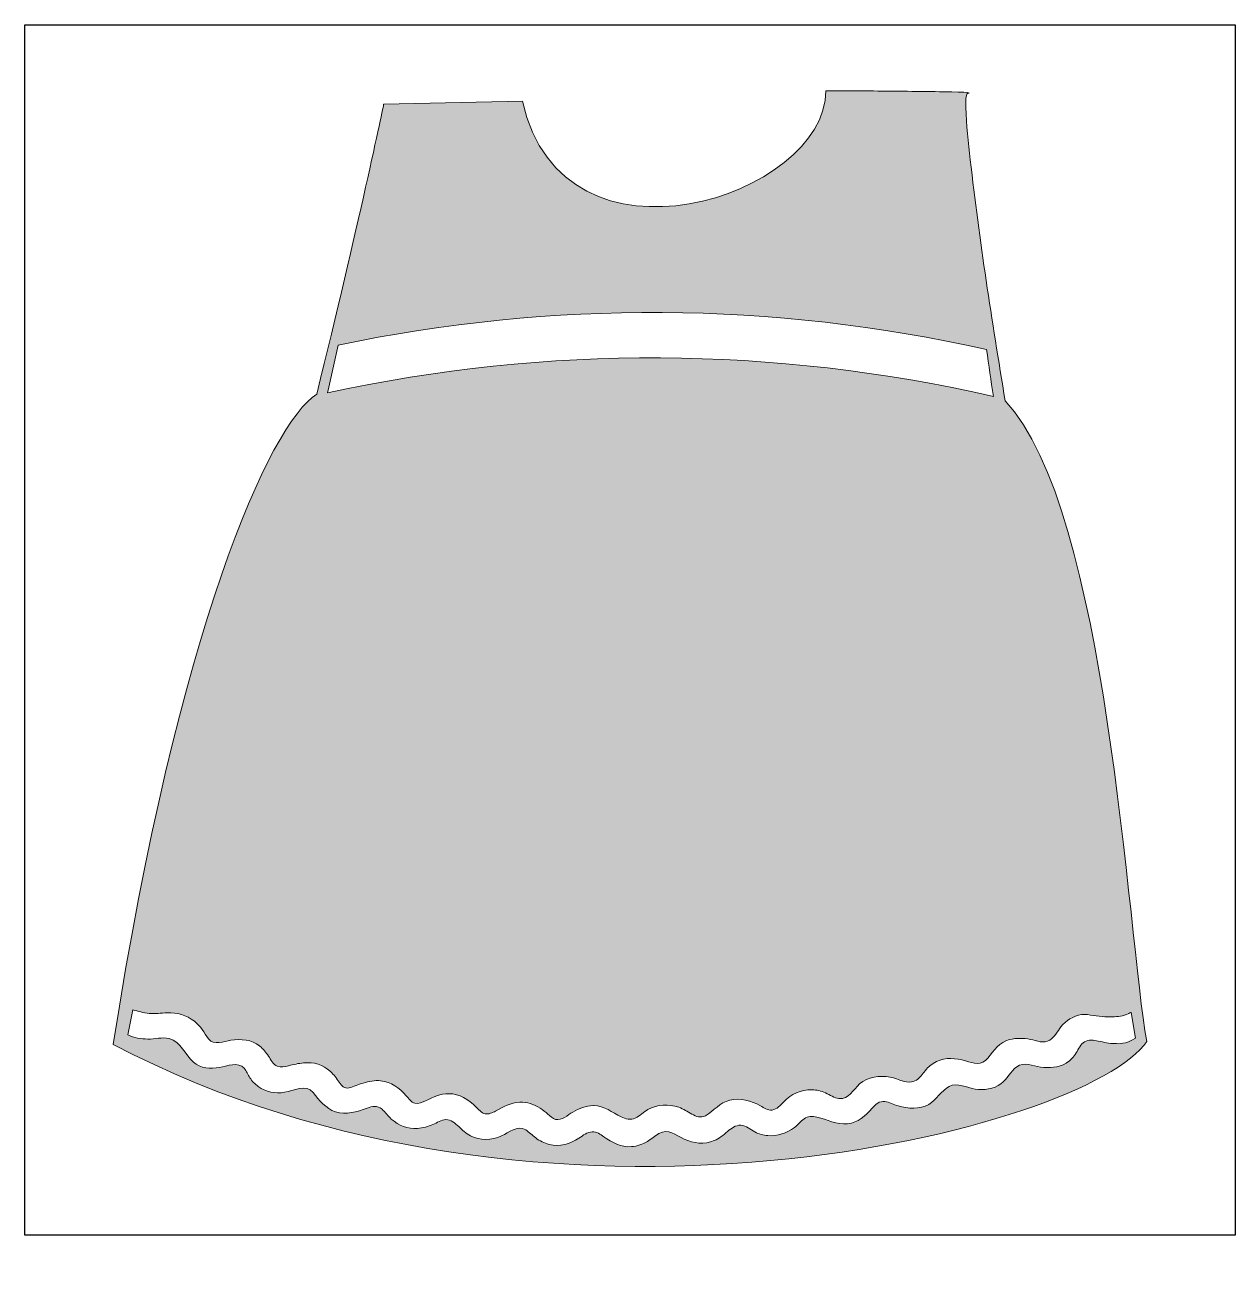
# Model space of a CAD drawing. Header units: inches. Extents: x 0 to 114, y -3 to 114.
import ezdxf

# ---------------------------------------------------------------- set-up
doc = ezdxf.new("R2010")
doc.units = ezdxf.units.IN
doc.header["$MEASUREMENT"] = 0
doc.layers.add('Image Background', color=7, linetype='Continuous')
doc.layers.add('Layer 1', color=7, linetype='Continuous')
picture_1 = doc.add_image_def('image1.png', size_in_pixel=(1350, 1350))

msp = doc.modelspace()

# ---------------------------------------------------------------- hatches: boundary and pattern name
at = {"layer": 'Layer 1', "true_color": 0xf399c0}
h = msp.add_hatch(color=231, dxfattribs=at)
h.dxf.hatch_style = 2
edge = h.paths.add_edge_path()
edge.add_spline(control_points=[(89.29, 101.57), (89.11, 103.21), (88.91, 104.86), (88.87, 106.51), (88.86, 106.88), (88.84, 107.28), (88.92, 107.64), (88.94, 107.7), (88.96, 107.81), (89.02, 107.83), (89.04, 107.84), (89.19, 107.85), (89.19, 107.87), (89.18, 107.99), (85.98, 107.99), (85.77, 108), (83.64, 108.03), (81.5, 108.05), (79.36, 108.07), (78.12, 108.08), (76.89, 108.09), (75.65, 108.09), (75.67, 98.08), (50.75, 89.93), (47.01, 107.09), (47.01, 107.09), (33.89, 106.81), (33.89, 106.81), (33.89, 106.81), (31.44, 95.05), (27.57, 79.44), (23.07, 76.57), (14.44, 57.16), (8.34, 18.01), (49.15, -3.39), (100.53, 10.06), (105.96, 18.3), (104.15, 28.29), (102.28, 68.62), (92.58, 78.79), (91.35, 86.36), (90.14, 93.95), (89.29, 101.57)], knot_values=[0, 0, 0, 0, 1, 1, 1, 2, 2, 2, 3, 3, 3, 4, 4, 4, 5, 5, 5, 6, 6, 6, 7, 7, 7, 8, 8, 8, 9, 9, 9, 10, 10, 10, 11, 11, 11, 12, 12, 12, 13, 13, 13, 14, 14, 14, 14], degree=3, periodic=1)
edge = h.paths.add_edge_path()
edge.add_spline(control_points=[(90.82, 83.65), (91.04, 82.18), (91.25, 80.7), (91.47, 79.22), (70.76, 83.95), (49.29, 84.06), (28.58, 79.54), (28.91, 81.04), (29.25, 82.55), (29.58, 84.05), (49.76, 88.3), (70.65, 88.17), (90.82, 83.65)], knot_values=[0, 0, 0, 0, 1, 1, 1, 2, 2, 2, 3, 3, 3, 4, 4, 4, 4], degree=3, periodic=1)
edge = h.paths.add_edge_path()
edge.add_spline(control_points=[(101.38, 18.33), (100.95, 18.42), (100.47, 18.5), (100.07, 18.26), (99.7, 18.04), (99.52, 17.58), (99.3, 17.22), (99.06, 16.82), (98.74, 16.48), (98.34, 16.24), (97.61, 15.81), (96.74, 15.76), (95.92, 15.87), (95.18, 15.97), (94.37, 16.41), (93.69, 15.91), (93.09, 15.47), (92.79, 14.74), (92.18, 14.3), (91.48, 13.79), (90.6, 13.68), (89.76, 13.79), (88.98, 13.89), (88.06, 14.46), (87.3, 14.05), (86.54, 13.64), (86.13, 12.78), (85.36, 12.35), (84.48, 11.85), (83.42, 11.93), (82.48, 12.21), (82.06, 12.33), (81.66, 12.56), (81.22, 12.62), (80.7, 12.7), (80.35, 12.35), (80.03, 11.99), (79.38, 11.25), (78.71, 10.64), (77.69, 10.52), (76.65, 10.4), (75.78, 10.95), (74.8, 11.15), (74.37, 11.24), (73.96, 11.26), (73.59, 10.99), (73.26, 10.75), (73.01, 10.41), (72.68, 10.16), (71.96, 9.64), (71.06, 9.34), (70.17, 9.4), (69.74, 9.43), (69.32, 9.54), (68.95, 9.75), (68.5, 9.99), (68.15, 10.35), (67.61, 10.38), (67.12, 10.4), (66.72, 10.1), (66.36, 9.79), (65.97, 9.45), (65.59, 9.13), (65.1, 8.93), (64.18, 8.55), (63.14, 8.65), (62.26, 9.08), (61.47, 9.47), (60.77, 10.1), (59.88, 9.6), (59.49, 9.39), (59.17, 9.07), (58.79, 8.85), (58.34, 8.58), (57.82, 8.4), (57.3, 8.36), (56.31, 8.29), (55.45, 8.74), (54.67, 9.3), (54.36, 9.53), (53.99, 9.78), (53.58, 9.76), (53.12, 9.74), (52.7, 9.42), (52.33, 9.17), (51.5, 8.6), (50.5, 8.31), (49.51, 8.57), (49.05, 8.68), (48.64, 8.91), (48.25, 9.18), (47.92, 9.42), (47.64, 9.72), (47.3, 9.94), (46.5, 10.42), (45.73, 9.69), (45.01, 9.37), (44.08, 8.96), (43, 8.89), (42.08, 9.38), (41.66, 9.6), (41.31, 9.93), (40.97, 10.25), (40.64, 10.56), (40.25, 10.93), (39.75, 10.91), (39.34, 10.9), (38.92, 10.61), (38.54, 10.45), (38.08, 10.26), (37.6, 10.11), (37.09, 10.08), (36.17, 10.02), (35.28, 10.35), (34.6, 10.97), (34.29, 11.25), (34.06, 11.62), (33.73, 11.89), (33.28, 12.27), (32.82, 12.18), (32.31, 12), (31.37, 11.65), (30.31, 11.32), (29.33, 11.65), (28.42, 11.96), (27.79, 12.74), (27.22, 13.47), (26.58, 14.29), (25.35, 13.62), (24.52, 13.49), (23.64, 13.35), (22.77, 13.51), (22.04, 14.04), (21.73, 14.27), (21.45, 14.55), (21.24, 14.87), (21.05, 15.16), (20.94, 15.49), (20.72, 15.76), (20.16, 16.42), (19.08, 15.96), (18.37, 15.84), (17.52, 15.7), (16.59, 15.74), (15.91, 16.34), (15.11, 17.04), (14.74, 18.29), (13.61, 18.57), (12.95, 18.74), (12.27, 18.48), (11.6, 18.51), (10.99, 18.55), (10.28, 18.63), (9.72, 18.91), (9.72, 18.91), (10.18, 21.28), (10.18, 21.28), (10.69, 21.14), (11.2, 21), (11.73, 20.95), (12.29, 20.9), (12.86, 20.97), (13.42, 21), (14.37, 21.05), (15.24, 20.79), (16.01, 20.21), (16.6, 19.76), (16.91, 19.11), (17.34, 18.53), (17.83, 17.88), (18.79, 18.31), (19.45, 18.41), (20.4, 18.55), (21.41, 18.49), (22.19, 17.85), (22.51, 17.59), (22.77, 17.26), (23.01, 16.92), (23.24, 16.58), (23.43, 16.1), (23.84, 15.95), (24.18, 15.82), (24.57, 15.9), (24.91, 16), (25.37, 16.12), (25.84, 16.23), (26.32, 16.27), (27.27, 16.36), (28.17, 16.13), (28.86, 15.45), (29.17, 15.15), (29.46, 14.81), (29.69, 14.45), (29.91, 14.1), (30.15, 13.8), (30.61, 13.91), (31.06, 14.02), (31.5, 14.24), (31.95, 14.37), (32.49, 14.53), (33.04, 14.64), (33.6, 14.58), (34.59, 14.48), (35.36, 13.89), (36.02, 13.17), (36.24, 12.93), (36.49, 12.52), (36.83, 12.46), (37.17, 12.39), (37.54, 12.55), (37.84, 12.69), (38.57, 13.03), (39.21, 13.36), (40.05, 13.36), (41.07, 13.36), (41.88, 12.79), (42.6, 12.13), (42.84, 11.9), (43.12, 11.53), (43.46, 11.46), (43.8, 11.39), (44.17, 11.57), (44.46, 11.72), (45.21, 12.12), (45.84, 12.53), (46.73, 12.56), (47.43, 12.58), (48.07, 12.36), (48.65, 11.98), (48.91, 11.82), (49.16, 11.62), (49.4, 11.43), (49.6, 11.27), (49.85, 10.99), (50.12, 10.93), (50.69, 10.79), (51.28, 11.36), (51.74, 11.62), (52.34, 11.96), (52.99, 12.23), (53.69, 12.24), (53.69, 12.24), (53.72, 12.24), (53.72, 12.24), (54.76, 12.21), (55.44, 11.61), (56.31, 11.17), (56.73, 10.96), (57.21, 10.86), (57.65, 11.05), (58.1, 11.25), (58.43, 11.63), (58.85, 11.87), (59.75, 12.36), (60.79, 12.42), (61.75, 12.08), (62.19, 11.92), (62.58, 11.67), (62.98, 11.44), (63.38, 11.21), (63.84, 11.03), (64.27, 11.28), (65.07, 11.76), (65.63, 12.51), (66.58, 12.74), (67.56, 12.99), (68.61, 12.71), (69.47, 12.22), (69.79, 12.03), (70.18, 11.78), (70.57, 11.82), (71.01, 11.87), (71.38, 12.28), (71.67, 12.58), (72.37, 13.34), (73.29, 13.75), (74.33, 13.73), (74.78, 13.72), (75.21, 13.63), (75.61, 13.43), (76.02, 13.23), (76.43, 12.96), (76.89, 12.9), (77.8, 12.79), (78.25, 13.77), (78.84, 14.28), (79.65, 14.97), (80.69, 15.1), (81.72, 14.93), (82.52, 14.8), (83.41, 14.12), (84.2, 14.65), (84.54, 14.87), (84.78, 15.21), (85.03, 15.53), (85.32, 15.9), (85.67, 16.19), (86.1, 16.4), (86.97, 16.83), (87.93, 16.72), (88.84, 16.45), (89.62, 16.22), (90.37, 15.98), (90.96, 16.73), (91.54, 17.49), (92.03, 18.19), (93, 18.47), (93.64, 18.64), (94.32, 18.61), (94.97, 18.49), (95.58, 18.37), (96.23, 18.05), (96.81, 18.43), (97.26, 18.72), (97.53, 19.24), (97.84, 19.66), (98.31, 20.28), (99.03, 20.71), (99.8, 20.83), (100.18, 20.89), (100.55, 20.79), (100.92, 20.74), (101.28, 20.69), (101.64, 20.65), (102.01, 20.63), (102.49, 20.6), (102.99, 20.61), (103.47, 20.69), (103.73, 20.73), (103.98, 20.8), (104.21, 20.91), (104.29, 20.94), (104.4, 21.04), (104.48, 21.04), (104.48, 21.04), (104.91, 18.62), (104.91, 18.62), (103.94, 17.99), (103.31, 18.09), (102.95, 18.09), (102.42, 18.1), (101.9, 18.22), (101.38, 18.33)], knot_values=[0, 0, 0, 0, 1, 1, 1, 2, 2, 2, 3, 3, 3, 4, 4, 4, 5, 5, 5, 6, 6, 6, 7, 7, 7, 8, 8, 8, 9, 9, 9, 10, 10, 10, 11, 11, 11, 12, 12, 12, 13, 13, 13, 14, 14, 14, 15, 15, 15, 16, 16, 16, 17, 17, 17, 18, 18, 18, 19, 19, 19, 20, 20, 20, 21, 21, 21, 22, 22, 22, 23, 23, 23, 24, 24, 24, 25, 25, 25, 26, 26, 26, 27, 27, 27, 28, 28, 28, 29, 29, 29, 30, 30, 30, 31, 31, 31, 32, 32, 32, 33, 33, 33, 34, 34, 34, 35, 35, 35, 36, 36, 36, 37, 37, 37, 38, 38, 38, 39, 39, 39, 40, 40, 40, 41, 41, 41, 42, 42, 42, 43, 43, 43, 44, 44, 44, 45, 45, 45, 46, 46, 46, 47, 47, 47, 48, 48, 48, 49, 49, 49, 50, 50, 50, 51, 51, 51, 52, 52, 52, 53, 53, 53, 54, 54, 54, 55, 55, 55, 56, 56, 56, 57, 57, 57, 58, 58, 58, 59, 59, 59, 60, 60, 60, 61, 61, 61, 62, 62, 62, 63, 63, 63, 64, 64, 64, 65, 65, 65, 66, 66, 66, 67, 67, 67, 68, 68, 68, 69, 69, 69, 70, 70, 70, 71, 71, 71, 72, 72, 72, 73, 73, 73, 74, 74, 74, 75, 75, 75, 76, 76, 76, 77, 77, 77, 78, 78, 78, 79, 79, 79, 80, 80, 80, 81, 81, 81, 82, 82, 82, 83, 83, 83, 84, 84, 84, 85, 85, 85, 86, 86, 86, 87, 87, 87, 88, 88, 88, 89, 89, 89, 90, 90, 90, 91, 91, 91, 92, 92, 92, 93, 93, 93, 94, 94, 94, 95, 95, 95, 96, 96, 96, 97, 97, 97, 98, 98, 98, 99, 99, 99, 100, 100, 100, 101, 101, 101, 102, 102, 102, 103, 103, 103, 104, 104, 104, 105, 105, 105, 106, 106, 106, 107, 107, 107, 108, 108, 108, 109, 109, 109, 110, 110, 110, 111, 111, 111, 112, 112, 112, 113, 113, 113, 114, 114, 114, 114], degree=3, periodic=1)

# ---------------------------------------------------------------- linework, layer by layer
at = {"layer": 'Layer 1', "lineweight": 0}
for points, knots in [([(89.29, 101.57), (89.11, 103.21), (88.91, 104.86), (88.87, 106.51), (88.86, 106.88), (88.84, 107.28), (88.92, 107.64), (88.94, 107.7), (88.96, 107.81), (89.02, 107.83), (89.04, 107.84), (89.19, 107.85), (89.19, 107.87), (89.18, 107.99), (85.98, 107.99), (85.77, 108), (83.64, 108.03), (81.5, 108.05), (79.36, 108.07), (78.12, 108.08), (76.89, 108.09), (75.65, 108.09), (75.67, 98.08), (50.75, 89.93), (47.01, 107.09), (47.01, 107.09), (33.89, 106.81), (33.89, 106.81), (33.89, 106.81), (31.44, 95.05), (27.57, 79.44), (23.07, 76.57), (14.44, 57.16), (8.34, 18.01), (49.15, -3.39), (100.53, 10.06), (105.96, 18.3), (104.15, 28.29), (102.28, 68.62), (92.58, 78.79), (91.35, 86.36), (90.14, 93.95), (89.29, 101.57)], [0, 0, 0, 0, 1, 1, 1, 2, 2, 2, 3, 3, 3, 4, 4, 4, 5, 5, 5, 6, 6, 6, 7, 7, 7, 8, 8, 8, 9, 9, 9, 10, 10, 10, 11, 11, 11, 12, 12, 12, 13, 13, 13, 14, 14, 14, 14]), ([(90.82, 83.65), (91.04, 82.18), (91.25, 80.7), (91.47, 79.22), (70.76, 83.95), (49.29, 84.06), (28.58, 79.54), (28.91, 81.04), (29.25, 82.55), (29.58, 84.05), (49.76, 88.3), (70.65, 88.17), (90.82, 83.65)], [0, 0, 0, 0, 1, 1, 1, 2, 2, 2, 3, 3, 3, 4, 4, 4, 4]), ([(101.38, 18.33), (100.95, 18.42), (100.47, 18.5), (100.07, 18.26), (99.7, 18.04), (99.52, 17.58), (99.3, 17.22), (99.06, 16.82), (98.74, 16.48), (98.34, 16.24), (97.61, 15.81), (96.74, 15.76), (95.92, 15.87), (95.18, 15.97), (94.37, 16.41), (93.69, 15.91), (93.09, 15.47), (92.79, 14.74), (92.18, 14.3), (91.48, 13.79), (90.6, 13.68), (89.76, 13.79), (88.98, 13.89), (88.06, 14.46), (87.3, 14.05), (86.54, 13.64), (86.13, 12.78), (85.36, 12.35), (84.48, 11.85), (83.42, 11.93), (82.48, 12.21), (82.06, 12.33), (81.66, 12.56), (81.22, 12.62), (80.7, 12.7), (80.35, 12.35), (80.03, 11.99), (79.38, 11.25), (78.71, 10.64), (77.69, 10.52), (76.65, 10.4), (75.78, 10.95), (74.8, 11.15), (74.37, 11.24), (73.96, 11.26), (73.59, 10.99), (73.26, 10.75), (73.01, 10.41), (72.68, 10.16), (71.96, 9.64), (71.06, 9.34), (70.17, 9.4), (69.74, 9.43), (69.32, 9.54), (68.95, 9.75), (68.5, 9.99), (68.15, 10.35), (67.61, 10.38), (67.12, 10.4), (66.72, 10.1), (66.36, 9.79), (65.97, 9.45), (65.59, 9.13), (65.1, 8.93), (64.18, 8.55), (63.14, 8.65), (62.26, 9.08), (61.47, 9.47), (60.77, 10.1), (59.88, 9.6), (59.49, 9.39), (59.17, 9.07), (58.79, 8.85), (58.34, 8.58), (57.82, 8.4), (57.3, 8.36), (56.31, 8.29), (55.45, 8.74), (54.67, 9.3), (54.36, 9.53), (53.99, 9.78), (53.58, 9.76), (53.12, 9.74), (52.7, 9.42), (52.33, 9.17), (51.5, 8.6), (50.5, 8.31), (49.51, 8.57), (49.05, 8.68), (48.64, 8.91), (48.25, 9.18), (47.92, 9.42), (47.64, 9.72), (47.3, 9.94), (46.5, 10.42), (45.73, 9.69), (45.01, 9.37), (44.08, 8.96), (43, 8.89), (42.08, 9.38), (41.66, 9.6), (41.31, 9.93), (40.97, 10.25), (40.64, 10.56), (40.25, 10.93), (39.75, 10.91), (39.34, 10.9), (38.92, 10.61), (38.54, 10.45), (38.08, 10.26), (37.6, 10.11), (37.09, 10.08), (36.17, 10.02), (35.28, 10.35), (34.6, 10.97), (34.29, 11.25), (34.06, 11.62), (33.73, 11.89), (33.28, 12.27), (32.82, 12.18), (32.31, 12), (31.37, 11.65), (30.31, 11.32), (29.33, 11.65), (28.42, 11.96), (27.79, 12.74), (27.22, 13.47), (26.58, 14.29), (25.35, 13.62), (24.52, 13.49), (23.64, 13.35), (22.77, 13.51), (22.04, 14.04), (21.73, 14.27), (21.45, 14.55), (21.24, 14.87), (21.05, 15.16), (20.94, 15.49), (20.72, 15.76), (20.16, 16.42), (19.08, 15.96), (18.37, 15.84), (17.52, 15.7), (16.59, 15.74), (15.91, 16.34), (15.11, 17.04), (14.74, 18.29), (13.61, 18.57), (12.95, 18.74), (12.27, 18.48), (11.6, 18.51), (10.99, 18.55), (10.28, 18.63), (9.72, 18.91), (9.72, 18.91), (10.18, 21.28), (10.18, 21.28), (10.69, 21.14), (11.2, 21), (11.73, 20.95), (12.29, 20.9), (12.86, 20.97), (13.42, 21), (14.37, 21.05), (15.24, 20.79), (16.01, 20.21), (16.6, 19.76), (16.91, 19.11), (17.34, 18.53), (17.83, 17.88), (18.79, 18.31), (19.45, 18.41), (20.4, 18.55), (21.41, 18.49), (22.19, 17.85), (22.51, 17.59), (22.77, 17.26), (23.01, 16.92), (23.24, 16.58), (23.43, 16.1), (23.84, 15.95), (24.18, 15.82), (24.57, 15.9), (24.91, 16), (25.37, 16.12), (25.84, 16.23), (26.32, 16.27), (27.27, 16.36), (28.17, 16.13), (28.86, 15.45), (29.17, 15.15), (29.46, 14.81), (29.69, 14.45), (29.91, 14.1), (30.15, 13.8), (30.61, 13.91), (31.06, 14.02), (31.5, 14.24), (31.95, 14.37), (32.49, 14.53), (33.04, 14.64), (33.6, 14.58), (34.59, 14.48), (35.36, 13.89), (36.02, 13.17), (36.24, 12.93), (36.49, 12.52), (36.83, 12.46), (37.17, 12.39), (37.54, 12.55), (37.84, 12.69), (38.57, 13.03), (39.21, 13.36), (40.05, 13.36), (41.07, 13.36), (41.88, 12.79), (42.6, 12.13), (42.84, 11.9), (43.12, 11.53), (43.46, 11.46), (43.8, 11.39), (44.17, 11.57), (44.46, 11.72), (45.21, 12.12), (45.84, 12.53), (46.73, 12.56), (47.43, 12.58), (48.07, 12.36), (48.65, 11.98), (48.91, 11.82), (49.16, 11.62), (49.4, 11.43), (49.6, 11.27), (49.85, 10.99), (50.12, 10.93), (50.69, 10.79), (51.28, 11.36), (51.74, 11.62), (52.34, 11.96), (52.99, 12.23), (53.69, 12.24), (53.69, 12.24), (53.72, 12.24), (53.72, 12.24), (54.76, 12.21), (55.44, 11.61), (56.31, 11.17), (56.73, 10.96), (57.21, 10.86), (57.65, 11.05), (58.1, 11.25), (58.43, 11.63), (58.85, 11.87), (59.75, 12.36), (60.79, 12.42), (61.75, 12.08), (62.19, 11.92), (62.58, 11.67), (62.98, 11.44), (63.38, 11.21), (63.84, 11.03), (64.27, 11.28), (65.07, 11.76), (65.63, 12.51), (66.58, 12.74), (67.56, 12.99), (68.61, 12.71), (69.47, 12.22), (69.79, 12.03), (70.18, 11.78), (70.57, 11.82), (71.01, 11.87), (71.38, 12.28), (71.67, 12.58), (72.37, 13.34), (73.29, 13.75), (74.33, 13.73), (74.78, 13.72), (75.21, 13.63), (75.61, 13.43), (76.02, 13.23), (76.43, 12.96), (76.89, 12.9), (77.8, 12.79), (78.25, 13.77), (78.84, 14.28), (79.65, 14.97), (80.69, 15.1), (81.72, 14.93), (82.52, 14.8), (83.41, 14.12), (84.2, 14.65), (84.54, 14.87), (84.78, 15.21), (85.03, 15.53), (85.32, 15.9), (85.67, 16.19), (86.1, 16.4), (86.97, 16.83), (87.93, 16.72), (88.84, 16.45), (89.62, 16.22), (90.37, 15.98), (90.96, 16.73), (91.54, 17.49), (92.03, 18.19), (93, 18.47), (93.64, 18.64), (94.32, 18.61), (94.97, 18.49), (95.58, 18.37), (96.23, 18.05), (96.81, 18.43), (97.26, 18.72), (97.53, 19.24), (97.84, 19.66), (98.31, 20.28), (99.03, 20.71), (99.8, 20.83), (100.18, 20.89), (100.55, 20.79), (100.92, 20.74), (101.28, 20.69), (101.64, 20.65), (102.01, 20.63), (102.49, 20.6), (102.99, 20.61), (103.47, 20.69), (103.73, 20.73), (103.98, 20.8), (104.21, 20.91), (104.29, 20.94), (104.4, 21.04), (104.48, 21.04), (104.48, 21.04), (104.91, 18.62), (104.91, 18.62), (103.94, 17.99), (103.31, 18.09), (102.95, 18.09), (102.42, 18.1), (101.9, 18.22), (101.38, 18.33)], [0, 0, 0, 0, 1, 1, 1, 2, 2, 2, 3, 3, 3, 4, 4, 4, 5, 5, 5, 6, 6, 6, 7, 7, 7, 8, 8, 8, 9, 9, 9, 10, 10, 10, 11, 11, 11, 12, 12, 12, 13, 13, 13, 14, 14, 14, 15, 15, 15, 16, 16, 16, 17, 17, 17, 18, 18, 18, 19, 19, 19, 20, 20, 20, 21, 21, 21, 22, 22, 22, 23, 23, 23, 24, 24, 24, 25, 25, 25, 26, 26, 26, 27, 27, 27, 28, 28, 28, 29, 29, 29, 30, 30, 30, 31, 31, 31, 32, 32, 32, 33, 33, 33, 34, 34, 34, 35, 35, 35, 36, 36, 36, 37, 37, 37, 38, 38, 38, 39, 39, 39, 40, 40, 40, 41, 41, 41, 42, 42, 42, 43, 43, 43, 44, 44, 44, 45, 45, 45, 46, 46, 46, 47, 47, 47, 48, 48, 48, 49, 49, 49, 50, 50, 50, 51, 51, 51, 52, 52, 52, 53, 53, 53, 54, 54, 54, 55, 55, 55, 56, 56, 56, 57, 57, 57, 58, 58, 58, 59, 59, 59, 60, 60, 60, 61, 61, 61, 62, 62, 62, 63, 63, 63, 64, 64, 64, 65, 65, 65, 66, 66, 66, 67, 67, 67, 68, 68, 68, 69, 69, 69, 70, 70, 70, 71, 71, 71, 72, 72, 72, 73, 73, 73, 74, 74, 74, 75, 75, 75, 76, 76, 76, 77, 77, 77, 78, 78, 78, 79, 79, 79, 80, 80, 80, 81, 81, 81, 82, 82, 82, 83, 83, 83, 84, 84, 84, 85, 85, 85, 86, 86, 86, 87, 87, 87, 88, 88, 88, 89, 89, 89, 90, 90, 90, 91, 91, 91, 92, 92, 92, 93, 93, 93, 94, 94, 94, 95, 95, 95, 96, 96, 96, 97, 97, 97, 98, 98, 98, 99, 99, 99, 100, 100, 100, 101, 101, 101, 102, 102, 102, 103, 103, 103, 104, 104, 104, 105, 105, 105, 106, 106, 106, 107, 107, 107, 108, 108, 108, 109, 109, 109, 110, 110, 110, 111, 111, 111, 112, 112, 112, 113, 113, 113, 114, 114, 114, 114])]:
    msp.add_open_spline(points, degree=3, knots=knots, dxfattribs=at)

# ---------------------------------------------------------------- pictures from other files: only their frames are drawn
at = {"layer": 'Image Background'}
image = msp.add_image(picture_1, insert=(0, 0), size_in_units=(114.3, 114.3), dxfattribs=at)

doc.saveas('drawing.dxf')
